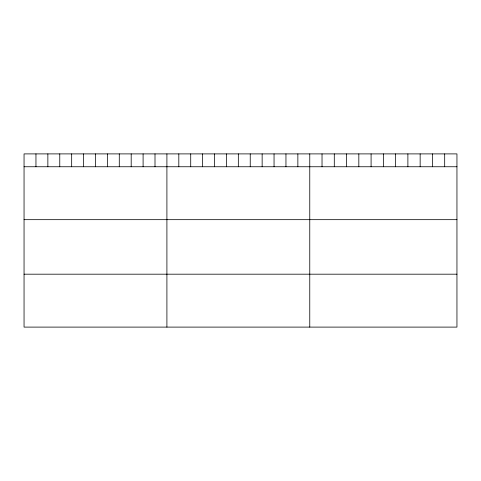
<?xml version="1.0" encoding="UTF-8"?>
<svg xmlns="http://www.w3.org/2000/svg" width="481" height="481" viewBox="0 0 481 481"><rect width="100%" height="100%" fill="white"/><g stroke="black" fill="none" stroke-linecap="round" stroke-linejoin="round"><path stroke-width="0.72" d="M456.95 166.751L456.95 327.104L24.05 327.104L24.05 153.896L456.95 153.896L456.95 166.751L24.05 166.751M24.05 219.667L456.95 219.667M24.05 274.188L456.95 274.188M444.684 153.896L444.684 166.751M432.419 153.896L432.419 166.751M420.153 153.896L420.153 166.751M407.888 153.896L407.888 166.751M395.622 153.896L395.622 166.751M383.357 153.896L383.357 166.751M371.091 153.896L371.091 166.751M358.826 153.896L358.826 166.751M346.56 153.896L346.56 166.751M334.295 153.896L334.295 166.751M322.029 153.896L322.029 166.751M309.764 153.896L309.764 327.104M297.859 153.896L297.859 166.751M285.954 153.896L285.954 166.751M274.05 153.896L274.05 166.751M262.145 153.896L262.145 166.751M250.24 153.896L250.24 166.751M238.335 153.896L238.335 166.751M226.431 153.896L226.431 166.751M214.526 153.896L214.526 166.751M202.621 153.896L202.621 166.751M190.716 153.896L190.716 166.751M178.812 153.896L178.812 166.751M166.907 153.896L166.907 327.104M155.002 153.896L155.002 166.751M143.097 153.896L143.097 166.751M131.193 153.896L131.193 166.751M119.288 153.896L119.288 166.751M107.383 153.896L107.383 166.751M95.478 153.896L95.478 166.751M83.574 153.896L83.574 166.751M71.669 153.896L71.669 166.751M59.764 153.896L59.764 166.751M47.859 153.896L47.859 166.751M35.955 153.896L35.955 166.751"/></g></svg>
